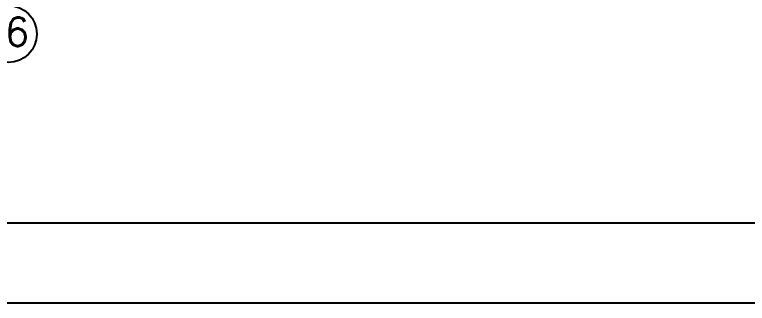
# Model space of a CAD drawing. Extents: x 14808 to 20058, y -13198 to -11680.
# Drawn here: x 15950.8 to 16079.8, y -12274.3 to -12223.5 of the extents above; entities that cross this region are included whole.
import ezdxf

# ---------------------------------------------------------------- set-up
doc = ezdxf.new("R2010")
doc.units = 0
doc.header["$LTSCALE"] = 7
doc.header["$MEASUREMENT"] = 0
doc.layers.get('0').update_dxf_attribs({"color": 2, "linetype": 'CONTINUOUS'})
doc.layers.add('DWG', color=7, linetype='CONTINUOUS')
doc.layers.add('TXT', color=4, linetype='CONTINUOUS')
doc.styles.add('GHS', font='romans', dxfattribs={"bigfont": 'ghs'})

# ---------------------------------------------------------------- blocks, each defined once
blk = doc.blocks.new('BORDER')
blk.add_line((0, 0), (1, 0))

msp = doc.modelspace()

# ---------------------------------------------------------------- linework, layer by layer
msp.add_line((16239.24, -12274.27), (15893.56, -12274.27))
msp.add_circle((15949.74, -12226.94), 5)
at = {"layer": 'TXT'}
msp.add_line((16465.56, -12260.18), (15685.56, -12260.18), dxfattribs=at)

# ---------------------------------------------------------------- block references
at = {"xscale": 840, "yscale": 594, "zscale": 840}
msp.add_blockref('BORDER', (15647.56, -12274.18), dxfattribs=at)

# ---------------------------------------------------------------- texts
at = {"layer": 'DWG', "style": 'GHS'}
msp.add_text('26', height=5, dxfattribs=at).set_placement((15944.82, -12229.05))

doc.saveas('drawing.dxf')
